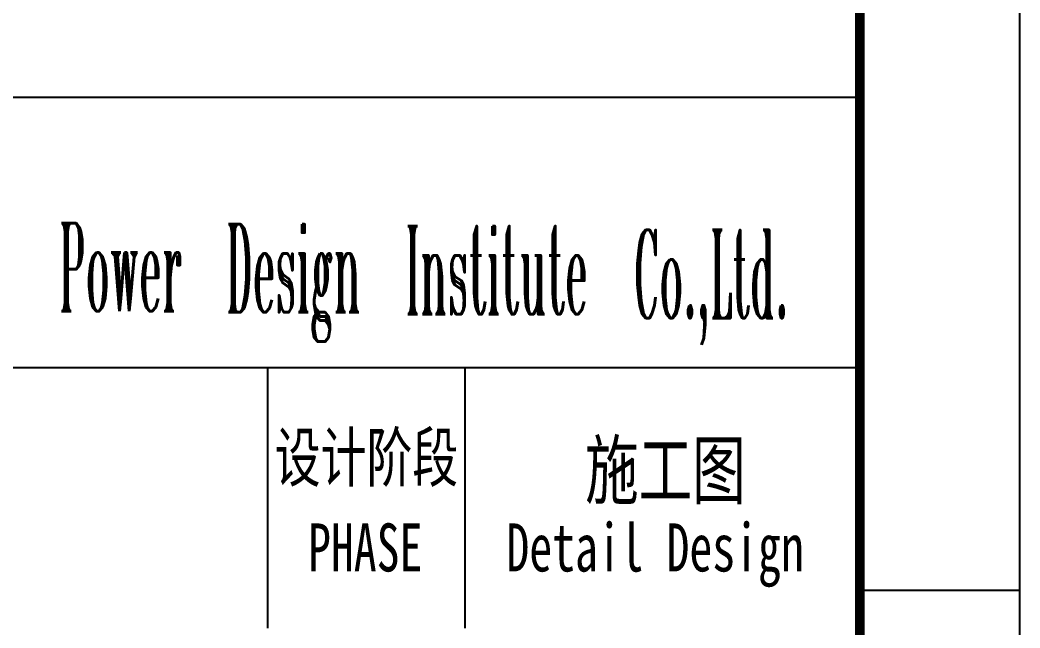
# Model space of a CAD drawing. Header units: millimetres. Extents: x 0 to 841, y 0 to 594.
# Drawn here: x 778.5 to 841, y 66.6 to 104.6 of the extents above; entities that cross this region are included whole.
import ezdxf
from ezdxf.enums import TextEntityAlignment as Align

# ---------------------------------------------------------------- set-up
doc = ezdxf.new("R2010")
doc.units = ezdxf.units.MM
doc.layers.add('GPDRAW', color=1, linetype='Continuous')
doc.layers.add('TITLE', color=1, linetype='Continuous')
doc.styles.add('ECL', font='', dxfattribs={"width": 0.7, "height": 3})
doc.styles.add('LXL', font='', dxfattribs={"width": 0.7, "height": 3})
doc.styles.add('ROMANT', font='ROMANT.SHX', dxfattribs={"width": 0.6})
doc.styles.get('ECL').set_extended_font_data('FangSong_GB2312')
doc.styles.get('LXL').set_extended_font_data('仿宋_GB2312')

# ---------------------------------------------------------------- blocks, each defined once
blk = doc.blocks.new('*U22')
at = {"layer": 'TITLE', "color": 1, "style": 'ROMANT', "width": 0.32}
for s, p in [('Power', (46.336, 6.286)), ('Design', (57.135, 6.222)), ('Institute', (69.813, 6.102)), ('Co.,Ltd.', (83.212, 5.86))]:
    blk.add_text(s, height=5.5, dxfattribs=at).set_placement(p, align=Align.MIDDLE_CENTER)
blk = doc.blocks.new('XXDAFRAM-CH-HENG-A1')
at = {"color": 1}
blk.add_line((831, 69), (841, 69), dxfattribs=at)
blk.add_lwpolyline([(0, 0), (841, 0), (841, 594), (0, 594)], close=True, dxfattribs=at)
at = {"color": 1, "const_width": 0.6}
blk.add_lwpolyline([(25, 10), (831, 10), (831, 584), (25, 584)], close=True, dxfattribs=at)
at = {"layer": 'GPDRAW'}
for p, q in [((831, 122.267), (831, 10)), ((831, 99.769), (646, 99.769)), ((831, 82.889), (646, 82.889)), ((794, 82.889), (794, 66.642)), ((806.333, 82.889), (806.333, 66.642))]:
    blk.add_line(p, q, dxfattribs=at)
blk.add_blockref('*U22', (738.5, 82.889))
at = {"linetype": 'Continuous', "style": 'ECL', "width": 0.7}
for tag, height, p in [('DESIGNSTATUS', 3.5, (818.853, 76.574)), ('DESIGNSTATUS', 3.5, (818.853, 76.574)), ('ENDESIGNSTATUS', 3.5, (818.89, 70.889)), ('ENDESIGNSTATUS', 3.5, (818.89, 70.889)), ('V', 4, (778.583, 63.46)), ('O', 4, (784.75, 63.46)), ('L', 4, (790.917, 63.46)), ('N', 4, (797.083, 63.46)), ('D', 4, (809.417, 63.46)), ('W', 4, (815.583, 63.46)), ('G', 4, (821.75, 63.46)), ('VEREN40', 4, (827.822, 63.302)), ('DWGNAME1', 5, (768.762, 48.806)), ('DWGENAME1', 5, (768.979, 42.707)), ('DWGNAME', 5, (768.733, 42.425)), ('DWGNAME2', 5, (769.115, 35.27)), ('DWGENAME', 5, (769.239, 35.309)), ('DWGENAME2', 5, (769.396, 28.811)), ('DWGNO', 5, (758.81, 15.139)), ('VEREN40', 4, (825.773, 15.223))]:
    blk.add_attdef(tag, text='', height=height, dxfattribs=at).set_placement(p, align=Align.MIDDLE)
at = {"style": 'ECL', "width": 0.7, "flags": 1}
for p in [(697.389, 48.278), (697.389, 40.278), (697.389, 32.278), (697.389, 24.278)]:
    blk.add_attdef('DATE', text='', height=5, dxfattribs=at).set_placement(p, align=Align.MIDDLE)
for tag, p in [('SJ1', (666.556, 44.278)), ('JH', (666.556, 36.278)), ('SH1', (666.556, 28.278)), ('PZ', (666.556, 20.278)), ('BL', (666.556, 10))]:
    blk.add_attdef(tag, p, '', height=5, dxfattribs=at)
at = {"layer": 'GPDRAW', "style": 'LXL', "width": 0.7}
for s, p in [('设计阶段', (794.453, 75.802)), ('PHASE', (796.534, 70.175))]:
    blk.add_text(s, height=3, dxfattribs=at).set_placement(p)
at = {"layer": 'GPDRAW', "color": 5, "style": 'LXL', "width": 0.7}
blk.add_text('Detail Design', height=3, dxfattribs=at).set_placement((808.923, 70.175))

msp = doc.modelspace()

# ---------------------------------------------------------------- block references
ref = msp.add_blockref('XXDAFRAM-CH-HENG-A1', (0, 0))
ref.add_attrib('DESIGNSTATUS', '施工图', dxfattribs={"linetype": 'Continuous', "height": 3.5, "style": 'ECL', "width": 0.7}).set_placement((818.853, 76.574), align=Align.MIDDLE)
ref.add_attrib('DESIGNSTATUS', '施工图', dxfattribs={"linetype": 'Continuous', "height": 3.5, "style": 'ECL', "width": 0.7}).set_placement((818.853, 76.574), align=Align.MIDDLE)

doc.saveas('drawing.dxf')
